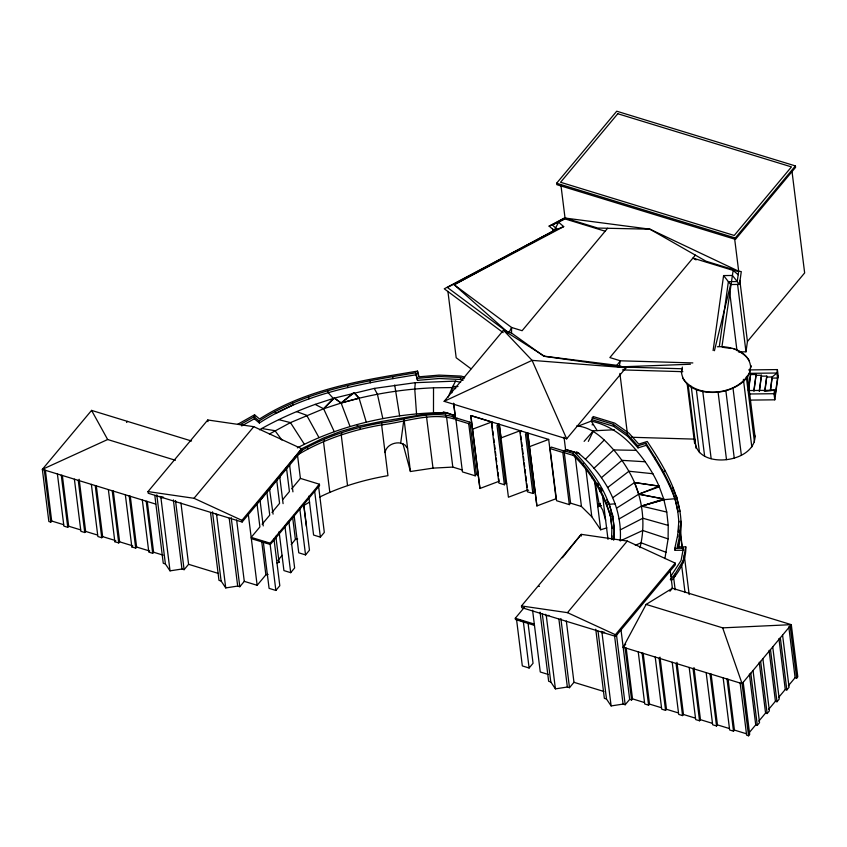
<?xml version="1.0" encoding="UTF-8"?>
<svg xmlns="http://www.w3.org/2000/svg" width="847" height="847" viewBox="0 0 847 847"><rect width="100%" height="100%" fill="white"/><g stroke="black" fill="none" stroke-linecap="round" stroke-linejoin="round"><path stroke-width="1.27" d="M297.35 447.862C339.266 425.956 386.37 414.871 433.484 412.807L433.526 387.82L452.234 387.566L455.76 388.688M576.648 451.79C603.678 472.764 622.863 506.008 620.195 540.937L642.735 530.487L668.103 538.883L664.906 558.586M668.103 538.883L668.23 525.394L666.758 512.064L663.709 498.957L659.019 486.125C653.355 473.06 645.478 461.117 636.224 450.329C624.44 435.972 609.618 425.13 591.206 421.128L577.898 426.232M511.514 333.04L503.489 330.224L444.146 401.319L566.664 438.841L626.018 367.736L543.869 356.259L511.514 333.04L511.599 327.482L454.151 284.73L554.213 230.5L563.71 226.615L558.597 222.242L549.1 226.117L554.213 230.5L558.597 222.242L564.917 218.886L605.16 231.21M611.576 538.914L611.905 527.49M611.862 539.645L611.968 535.833M613.652 540.142C617.537 506.781 596.913 475.146 574.7 452.34L565.574 449.535L564.028 437.147M613.98 539.571L614.287 529.29L612.561 514.627M451.843 392.839L452.234 387.566L455.58 381.118L460.63 382.357M674.815 548.284L683.391 548.253L683.645 550.254L675.059 550.285L674.815 548.284L677.759 534.817L678.818 521.35M678.394 531.916L678.871 525.796M671.322 580.746C679.548 571.312 686.472 559.74 685.774 546.844L677.229 546.887L679.876 534.796L680.946 521.191M677.748 547.67C689.553 509.354 667.87 472.245 647.235 441.467L638.754 444.093L629.141 433.325L614.774 423.14L593.133 416.512L591.206 421.128L597.188 430.615M455.58 381.118L415.305 382.685L414.755 389.006L416.533 413.887M747.403 375.592L755.026 436.734C754.222 464.209 694.032 470.011 695.027 439.402M407.555 448.444L405.057 445.024L400.684 443.097L403.754 420.62M713.1 350.542L723.592 275.582L732.443 275.476L739.495 284.423L730.643 284.528L723.592 275.582M719.315 346.434L728.388 281.659L737.239 281.553L738.679 271.22L734.561 238.134M721.93 346.783L733.153 270.405L692.92 258.081L696.096 259.902M739.495 284.423L741.284 271.601L733.153 270.405L738.182 274.756M738.393 351.907L745.985 351.812L747.435 341.479L739.812 280.325M748.303 390.583L750.717 373.326L776.921 373.019L777.398 369.588L748.653 369.927M748.621 390.573L750.717 373.326M753.862 390.509L756.106 374.49L750.866 374.554M753.968 391.335L756.106 374.49M759.208 391.272L761.453 375.253L756.212 375.316M759.494 390.943L761.453 375.253M764.735 390.88L766.8 376.1L761.559 376.163M765.021 390.605L766.8 376.1M770.262 390.541L772.168 376.989L776.921 373.019L777.546 378.037L775.132 395.284M770.579 390.414L772.168 376.989L766.927 377.042M749.955 400.102L774.783 399.816L774.02 393.707L774.507 390.266L749.616 390.562M774.783 399.816L778.16 375.697L777.398 369.588M683.391 548.253L681.052 560.566L670.782 576.341M683.37 562.768L683.127 560.778L685.774 546.844M682.153 368.657L681.443 372.214L682.343 367.058M749.479 373.231C751.405 363.024 751.416 362.865 749.479 373.231C744.958 382.929 734.857 388.254 724.958 390.943C709.161 394.924 683.624 391.621 681.39 371.801M675.059 550.285L675.599 547.829M385.078 452.594C386.063 445.564 394.215 441.869 400.684 443.097M605.616 520.132L602.704 510.042L599.104 503.859L598.035 504.124L597.802 506.707L601.518 505.553M639.983 547.744C645.372 526.167 643.117 502.991 634.541 482.525C629.31 470.667 622.174 459.762 613.726 449.937C603.625 438.714 592.667 427.428 576.765 425.903M714.413 350.732L730.643 284.528M778.16 375.697L777.546 378.037L772.305 378.09M448.179 397.116L452.234 387.566M588.326 441.382L593.419 430.805L614.424 429.757M740.14 683.042L746.631 735.196L748.568 735.789L742.078 683.635L623.18 647.235L646.134 604.419L672.402 588.252L670.125 569.957M682.597 377.974C696.181 399.022 737.229 396.015 749.426 372.818M670.284 579.697L675.048 573.98L683.127 560.778M562.397 557.781L581.243 534.341L627.256 541.042L675.175 563.107L675.377 564.769L615.61 636.372L521.678 607.617L521.477 605.954L581.243 534.341L581.455 536.003M191.549 441.012L91.571 410.393L42.35 469.365L48.84 521.519L50.778 522.112L51.688 521.021L45.357 470.18M126.574 422.473L127.484 421.393M57.405 473.981L63.896 526.125L67.76 527.31L68.671 526.22L62.339 475.379M74.388 479.18L80.889 531.323L84.753 532.509L85.653 531.418L79.163 479.275M91.37 484.378L97.871 536.532L101.735 537.707L102.646 536.627L96.304 485.786M148.003 491.588L207.769 419.985L253.782 426.676L301.701 448.741L301.903 450.403L242.136 522.006L148.204 493.25L148.003 491.588L194.005 498.29L241.924 520.354L242.136 522.006M113.297 490.985L119.628 541.826L118.718 542.916L114.853 541.731L115.764 540.64M130.279 496.183L136.611 547.024L135.7 548.115L131.836 546.929L132.746 545.839M194.005 498.29L253.782 426.676M142.328 499.984L148.818 552.128L152.693 553.313L153.593 552.223L147.262 501.382M156.79 494.796L165.398 563.943L170.025 570.857L181.967 569.015L184.106 569.671L188.585 564.303L180.94 502.991M241.924 520.354L301.701 448.741L259.913 500.715L258.462 501.466L260.145 501.138L263.237 525.923M262.136 524.229L269.748 515.124L266.773 491.249M271.982 512.435L279.584 503.33L276.62 479.455M282.676 499.635L289.43 491.535L286.455 467.66M291.675 488.846L300.399 478.396L297.583 455.781M556.606 183.248L616.732 111.211L795.407 165.927L795.587 167.335L735.461 239.373L556.786 184.657L556.606 183.248L735.281 237.965L735.461 239.373M251.337 538.65L270.352 544.473L270.193 543.192L319.414 484.219L300.399 478.396M286.466 524.134L288.827 521.307L294.64 567.956L290.712 572.667L283.925 570.592L279.087 531.715M316.926 487.639L318.504 485.755L324.316 532.414L320.378 537.125L313.591 535.05L308.753 496.162M270.352 544.473L319.573 485.49L319.414 484.219M212.491 511.853L221.109 581L225.736 587.924L237.679 586.071L239.807 586.727L244.285 581.36L236.652 520.047M244.285 581.36L257.149 585.298L265.873 574.848L268.118 574.414M282.178 555.304L277.954 560.365L279.087 562.397L276.842 562.842M291.177 544.526L295.402 539.465L297.657 539.031M266.667 542.747L263.279 541.709L269.092 588.369L275.868 590.444L279.806 585.732L273.994 539.084M294.078 515.241L298.758 552.816L305.545 554.901L309.473 550.19L303.671 503.531M607.617 228.267L522.112 330.701L511.599 327.482L509.121 332.31L503.489 330.224L532.075 360.367L566.664 438.841M297.879 454.744C323.543 439.371 352.437 429.884 381.849 424.855C405.162 422.113 431.282 412.013 454.373 419.011L454.13 417.02L455.188 415.739L446.062 412.944L426.253 413.982L381.203 421.52L359.403 425.988L340.79 431.409L323.078 438.206L300.696 449.206M453.156 417.042L469.937 422.177L476.427 474.331L475.199 475.802L462.441 471.895L455.951 419.752L457.179 418.28M475.199 475.802L468.698 423.659L469.937 422.177M543.668 356.111L616.87 365.311L626.018 367.736L532.075 360.367L444.146 401.319M544.642 356.354L503.489 330.224M492.753 422.293L491.514 423.775L498.904 483.065L504.389 484.749L505.617 483.266L498.237 423.976L499.275 424.294L501.032 437.92L520.196 430.7L520.513 433.283M498.237 423.976L497.009 425.459L504.389 484.749M521.233 431.017L520.005 432.499L527.385 491.789L532.869 493.462L534.108 491.991L526.718 432.701L525.489 434.172L532.869 493.462M695.376 255.138L609.872 357.572L620.385 360.801L692.846 362.929M550.084 448.582L551.323 447.1L564.07 451.006L570.571 503.15L569.332 504.632L556.585 500.725L550.084 448.582L562.832 452.489L569.332 504.632M735.281 237.965L795.407 165.927M562.832 452.489L564.07 451.006M564.504 450.816L573.165 453.473C590.772 470.646 604.483 493.145 610.698 516.966C603.488 494.087 590.825 472.086 573.419 455.474L564.758 452.817L564.504 450.816L565.574 449.535M534.457 625.351L515.442 619.528L515.283 618.246L524.462 607.257M747.435 341.479L804.65 272.925L791.945 170.925M521.477 605.954L567.479 612.656L627.256 541.042M516.522 619.263L522.324 665.911L529.11 667.997L533.049 663.286L528.041 623.106M542.334 614.107L550.783 681.951L555.41 688.876L567.352 687.023L569.491 687.679L573.97 682.322L566.325 620.999M615.61 636.372L615.398 634.721L675.175 563.107M623.18 647.235L625.679 644.228M669.903 591.259L672.402 588.252M598.046 631.174L606.494 699.008L611.121 705.932L623.064 704.09L625.192 704.736L629.67 699.378L620.893 628.929M629.67 699.378L631.608 699.971L632.518 698.881L626.187 648.04M638.236 651.841L644.726 703.984L648.59 705.17L649.501 704.079L643.169 653.238M655.218 657.039L661.708 709.183L665.573 710.368L666.483 709.288L659.993 657.134M672.2 662.238L678.691 714.392L682.566 715.577L683.465 714.487L676.975 662.343M689.183 667.447L695.683 719.59L699.548 720.776L700.458 719.685L693.958 667.542M706.165 672.645L712.666 724.788L716.53 725.974L717.441 724.884L711.109 674.043M723.158 677.844L729.648 729.987L733.513 731.173L734.423 730.093L728.092 679.252M748.97 732.951L755.725 724.852L749.394 674.011M758.817 721.157L765.572 713.058L759.24 662.216M768.663 709.363L775.418 701.263L769.087 650.422M778.509 697.568L785.264 689.469L778.933 638.627M788.356 685.774L795.111 677.674L788.779 626.833M748.568 735.789L749.69 734.444L743.2 682.301M755.725 724.852L757.292 725.328L759.537 722.65L753.036 670.506M765.572 713.058L767.138 713.534L769.383 710.855L762.882 658.701M775.418 701.263L776.985 701.74L779.229 699.061L772.729 646.907M785.264 689.469L786.831 689.945L789.076 687.266L782.575 635.112M795.111 677.674L796.678 678.151L797.8 676.806L791.299 624.663L671.936 588.114M584.123 441.361L593.419 430.805M585.393 459.328L604.186 440.069M350.055 426.549L341.108 403.034L334.353 398.101L323.618 408.752L290.457 422.611L269.378 434.045M594.012 468.232L613.726 449.937L636.224 450.329M601.476 477.623L622.005 460.345L645.319 461.774M353.125 393.072L341.108 403.034L323.618 408.752L315.126 404.39C295.974 411.398 277.234 419.636 259.531 429.778M366.275 422.155L359.075 398.175L354.11 392.764L341.108 403.034L334.427 398.079L374.258 388.402L415.305 382.685M607.754 487.449L628.95 471.228L652.952 473.738M612.804 497.644L634.541 482.525L659.104 486.157L638.733 494.172L616.584 508.158M417.518 380.345L416.025 374.798C362.103 383.627 306.074 392.616 259.383 423.002L259.129 421.001C305.82 390.626 361.849 381.637 415.771 372.807L417.518 380.345L439.138 378.514L460.63 379.467L463.14 380.229M299.806 451.483C324.909 436.819 353.019 427.756 381.595 422.854C404.919 420.112 431.028 410.012 454.13 417.02M304.115 505.278L309.653 502.07M619.093 518.925L641.507 506.093L663.709 498.957L638.733 494.172L634.477 482.546L659.019 486.125M237.605 424.347L254.555 414.797L259.563 418.99C306.752 388.709 363.257 380.081 417.518 371.113L419.053 376.809L439.064 375.115L461.128 376.089L464.728 377.19M240.262 424.58L254.1 416.798L259.129 421.001M241.67 425.935L254.344 418.789L254.1 416.798M507.734 332.373L447.428 287.504L557.252 229.262L552.149 224.879L565.034 218.039L597.728 228.055L649.935 229.188L705.985 261.204L738.679 271.22L649.935 229.188L565.034 218.039L560.619 220.389L564.917 218.886L565.087 217.647L549.1 226.117M554.213 230.5L444.262 288.806L503.139 332.627M563.71 226.615L454.151 284.73L508.031 332.5M620.29 529.873L642.841 518.226L668.23 525.394M319.711 497.02C341.225 486.474 364.379 479.72 387.947 475.665L381.616 424.781M175.414 460.27L107.654 439.529L42.35 469.365L155.732 504.092M635.292 545.246L641.179 542.811L666.398 552.435M498.777 478.693L499.095 481.265L479.931 488.486L472.552 429.196L491.715 421.975L492.52 428.423M529.513 446.644L548.687 439.424L556.066 498.714L536.903 505.934L527.755 433.018L536.903 505.934M659.273 486.824L638.733 494.172L663.709 498.957M315.126 404.39L334.353 398.101M592.074 417.793L613.376 424.315L627.383 434.236L637.77 445.871L646.028 443.309C659.358 464.611 674.148 486.4 677.865 511.789L674.551 496.755M592.318 419.784L613.63 426.316L627.627 436.237L638.013 447.872L646.272 445.31C657.208 462.293 668.008 479.624 674.794 498.756L663.879 499.677L641.507 506.093L666.758 512.064M598.035 504.124L600.512 503.351M570.571 503.15L581.444 506.485L591.809 516.755L600.682 529.777L606.876 527.861M641.507 506.093L663.879 499.677M592.053 424.855L593.334 424.506M287.991 466.083L289.685 465.755L292.935 491.842M278.144 477.877L279.838 477.549L283.089 503.637M269.992 489.344L268.298 489.672L269.42 488.327L273.083 514.129M538.756 586.452L539.465 586.315M159.924 496.3L160.93 497.803L163.524 497.401L161.121 496.66M216.08 514.034L216.631 514.86L218.06 514.637M545.309 614.308L546.315 615.811L548.909 615.409M602.016 632.868L604.61 632.465L601.01 631.364L602.016 632.868L611.121 705.932M402.876 443.5L410.424 471.514L432.997 468.126L452.806 467.089L462.473 470.053M417.264 378.344L438.894 376.523L460.387 377.466L464.145 378.62M615.017 503.817L608.993 504.325L606.653 499.91M765.402 390.912L774.507 390.266L775.259 396.375M433.526 387.82C402.251 389.133 371.145 394.204 341.108 403.034L359.096 398.217L354.205 392.786M764.079 390.88L774.507 390.266M722.671 627.86L791.299 624.663L742.078 683.635L722.671 627.86L646.134 604.419M620.248 366.867L690.411 364.242M433.484 412.807L447.767 412.616M749.193 393.993L774.02 393.707M717.345 346.772C730.813 345.872 749.574 351.431 750.675 367.302M722.512 347.259L731.025 348.488M620.248 366.942L681.761 368.752M622.418 369.906L682.841 371.674M631.767 437.274L694.667 439.127M452.827 386.412L457.983 386.581M261.67 428.497L274.989 430.678L281.913 440.048M278.674 419.625L290.457 422.611L304.338 444.22M567.236 449.937L579.634 453.579M626.018 367.736L619.273 366.042L620.385 360.801L616.87 365.311L618.035 366.582M548.687 439.424L470.784 415.57L479.931 488.486M455.951 419.752L468.698 423.659M476.427 474.331L478.174 474.86M528.623 490.307L527.586 489.99L508.422 497.21L499.275 424.294M534.108 491.991L535.145 492.308M270.193 543.192L251.178 537.369L259.902 526.919L256.927 503.044M515.283 618.246L534.298 624.07M517.644 619.602L521.043 620.65M51.688 521.021L63.61 524.674M68.671 526.22L80.603 529.873M85.653 531.418L97.585 535.071M102.646 536.627L114.567 540.28M119.628 541.826L131.55 545.479M136.611 547.024L149.728 551.048M153.593 552.223L163.132 555.145M632.518 698.881L644.44 702.534M649.501 704.079L661.422 707.732M666.483 709.288L678.415 712.941M683.465 714.487L695.398 718.14M700.458 719.685L712.38 723.338M717.441 724.884L729.362 728.536M734.423 730.093L746.345 733.746M188.585 564.303L218.462 573.461M548.454 674.508L540.27 671.999L532.583 610.242M573.97 682.322L603.847 691.47M165.398 563.943L163.27 563.287L154.81 495.442M221.109 581L218.971 580.343L210.522 512.499M550.783 681.951L548.655 681.295L540.037 612.148M606.494 699.008L604.356 698.362L595.748 629.215M491.715 421.975L470.784 415.57L472.552 429.196M505.617 483.266L506.654 483.584M443.309 411.822L455.506 415.708M296.524 411.578L306.699 415.295L318.991 437.603M749.457 361.129C747.118 356.047 739.262 350.849 733.354 348.551M567.479 612.656L615.398 634.721M470.974 368.763L456.184 357.752L447.915 291.4M254.344 418.789L259.383 422.992M356.756 424.728L358.207 426.359M597.442 483.224L598.734 485.458M600.036 487.703L601.338 489.937M289.685 465.755L289.113 464.738L289.441 465.331M279.838 477.549L279.266 476.533M259.574 500.122L260.145 501.138M91.571 410.393L107.654 439.529M374.258 388.402L377.413 394.204L382.833 418.577M334.269 431.705L323.618 408.752L333.305 398.45L328.064 392.574L327.81 390.573M672.296 486.75L676.88 498.332L679.982 511.482M612.804 516.628L608.739 502.335M754.296 434.257L755.026 436.734M418.069 374.258L418.683 376.534M394.702 385.036L399.615 415.813M594.89 481.382L599.104 503.859M790.177 626.007L796.678 678.151M737.557 284.158L745.985 351.812M780.331 637.802L786.831 689.945M746.334 376.873L754.433 441.922M743.391 379.318L751.818 446.983M729.521 290.765L736.975 350.616M770.484 649.596L776.985 701.74M732.951 387.693L741.379 455.347M760.648 661.391L767.138 713.534M725.826 390.446L734.254 458.1M718.065 391.96L726.493 459.614M750.802 673.185L757.292 725.328M702.724 390.975L711.152 458.629M696.361 389.832L704.63 456.194M691.216 386.296L699.474 452.647M727.022 679.029L733.513 731.173M688.113 384.496L696.054 448.254M687.129 383.437L694.582 443.288M710.04 673.831L716.53 725.974M684.291 555.463L689.162 594.573M676.637 496.331L676.88 498.332M680.141 530.031L682.259 546.982M680.035 531.175L682.153 548.115M679.876 534.796L680.12 536.797M677.759 534.817L678.002 536.807M678.659 542.027L679.305 547.236M681.623 565.171L685.032 592.54M693.047 668.632L699.548 720.776M669.543 484.113L669.797 486.114M664.45 469.662L664.694 471.652M662.439 470.254L662.693 472.245M675.048 573.98L675.303 575.981M673.556 576.807L675.175 589.84M654.625 456.829L654.879 458.83M676.065 663.423L682.566 715.577M646.028 443.309L646.272 445.31M637.77 445.871L638.013 447.872M659.082 658.225L665.573 710.368M619.898 373.411L627.352 433.262M627.383 434.236L627.627 436.237M642.1 653.026L648.59 705.17M613.376 424.315L613.63 426.316M614.033 527.3L614.276 529.301M609.967 512.149L611.915 527.797M625.118 647.828L631.608 699.971M606.685 502.843L606.928 504.833M601.741 489.058L601.995 491.059M602.461 494.849L608.008 539.359M599.74 489.661L599.983 491.652M560.905 184.953L565.034 218.039M616.425 634.287L625.192 704.736M614.615 636.245L623.064 704.09M594.658 481.424L600.682 529.777M591.958 476.289L592.201 478.28M585.796 468.518L591.809 516.755M583.17 463.383L583.414 465.384M552.625 228.785L552.953 231.379M575.102 455.644L581.444 506.485M573.165 453.473L573.419 455.474M560.883 618.532L569.491 687.679M558.904 619.189L567.352 687.023M546.315 615.811L555.41 688.876M520.841 435.856L521.318 439.72M521.646 442.303L522.123 446.168M522.44 448.751L523.086 453.907M523.404 456.48L523.891 460.345M524.208 462.928L524.695 466.792M525.013 469.365L525.5 473.24M525.818 475.813L526.463 480.969M526.781 483.552L527.258 487.417M523.298 621.338L529.11 667.997M492.838 431.007L493.325 434.871M493.801 438.735L494.288 442.6M494.606 445.183L495.082 449.048M495.41 451.62L495.887 455.495M496.204 458.068L496.691 461.933M497.168 465.808L497.655 469.672M497.972 472.245L498.46 476.12M460.387 377.466L460.63 379.467M446.475 416.248L452.806 467.089M445.458 414.363L445.713 416.364M426.348 415.369L432.997 468.126M417.518 371.113L417.762 373.114M415.771 372.807L416.025 374.798M403.987 418.725L410.424 471.514M392.701 376.619L392.944 378.62M381.595 422.854L381.849 424.855M370.224 380.769L370.478 382.77M359.954 427.28L360.208 429.281M347.577 385.523L347.821 387.524M341.595 432.637L341.839 434.638M341.203 434.712L347.535 485.553M324.083 439.36L324.327 441.351M323.48 441.509L329.822 492.351M308.657 396.809L308.911 398.799M314.565 490.466L320.378 537.125M307.429 447.057L307.673 449.058M292.575 403.077L292.818 405.078L275.55 413.569L275.307 411.578M303.628 504.293L306.37 526.326M299.732 508.242L305.545 554.901M292.66 517.432L295.402 539.465M284.899 526.019L290.712 572.667M275.836 536.31L279.087 562.397M254.555 414.797L254.799 416.798M270.066 543.795L275.868 590.444M261.67 541.159L265.873 574.848M248.203 513.494L257.149 585.298M231.199 517.581L239.807 586.727M229.219 518.226L237.679 586.071M207.769 419.985L207.981 421.637M216.631 514.86L225.736 587.924M175.498 500.524L184.106 569.671M173.36 499.868L181.967 569.015M160.93 497.803L170.025 570.857M146.192 501.17L152.693 553.313M129.21 495.971L135.7 548.115M125.345 494.786L131.836 546.929M112.228 490.762L118.718 542.916M108.363 489.587L114.853 541.731M95.235 485.564L101.735 537.707M78.252 480.365L84.753 532.509M61.27 475.167L67.76 527.31M44.288 469.958L50.778 522.112M610.443 514.965L612.01 528.242M677.621 509.788L678.934 522.07M617.791 113.731L560.576 182.274L734.222 235.455L791.447 166.901L617.791 113.731M600.29 504.336L597.802 505.151L600.279 504.378M455.442 417.74L453.653 403.341L455.442 417.74"/></g></svg>
